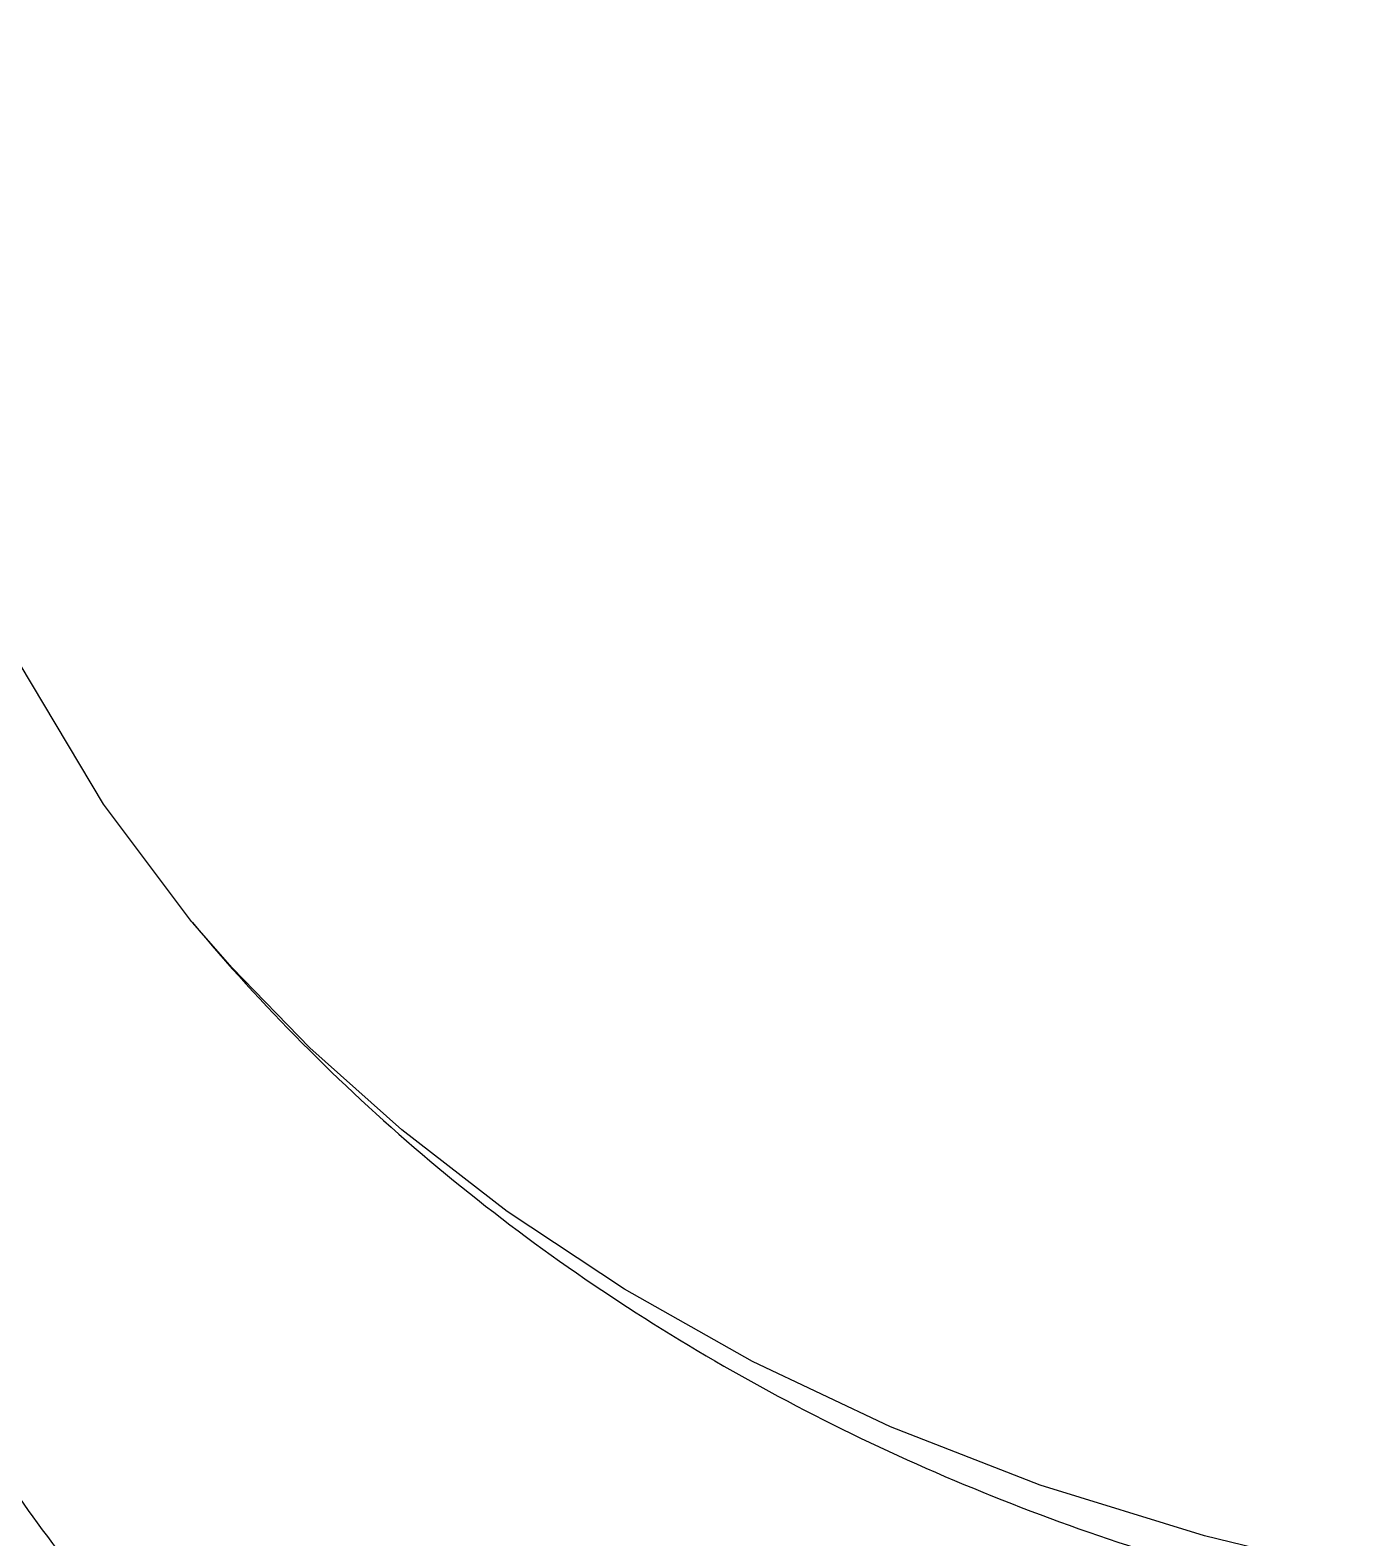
# Model space of a CAD drawing. Extents: x 7586 to 8180, y -5808 to -5388.
# Drawn here: x 8026.24 to 8048.14, y -5599.15 to -5574.36 of the extents above; entities that cross this region are included whole.
import ezdxf

# ---------------------------------------------------------------- set-up
doc = ezdxf.new("R2010")
doc.units = 0
doc.header["$LTSCALE"] = 7
doc.header["$MEASUREMENT"] = 0
doc.layers.add('08_ALL_FEATURES', color=7, linetype='CONTINUOUS')

msp = doc.modelspace()

# ---------------------------------------------------------------- linework, layer by layer
at = {"layer": '08_ALL_FEATURES', "color": 7, "linetype": 'Continuous'}
msp.add_line((8028.897, -5589.014), (8028.91, -5589.029), dxfattribs=at)
for points in [[(8028.898, -5589.014), (8027.451, -5587.086), (8026.079, -5584.79), (8024.971, -5582.387), (8024.163, -5580.031), (8023.647, -5577.898), (8023.372, -5576.153), (8023.274, -5575.045), (8023.25, -5574.36)], [(8048.136, -5599.744), (8045.55, -5599.117), (8042.849, -5598.284), (8040.385, -5597.325), (8038.118, -5596.25), (8036.013, -5595.061), (8034.084, -5593.78), (8032.353, -5592.442), (8030.84, -5591.091), (8029.562, -5589.777), (8028.91, -5589.029)]]:
    msp.add_lwpolyline(points, dxfattribs=at)
for points, knots in [([(8028.91, -5589.029), (8030.056, -5590.401), (8032.595, -5592.961), (8036.996, -5596.109), (8041.045, -5598.12), (8044.432, -5599.352), (8046.164, -5599.84), (8047.035, -5600.056)], [0, 0, 0, 0, 0.248787, 0.498808, 0.749773, 0.87519, 1, 1, 1, 1]), ([(8022.314, -5589.238), (8022.403, -5590.236), (8022.861, -5592.387), (8024.222, -5595.66), (8026.357, -5599.081), (8029.258, -5602.451), (8032.861, -5605.566), (8036.339, -5607.78), (8039.367, -5609.252), (8042.56, -5610.466), (8045.07, -5611.064), (8046.764, -5611.321)], [0, 0, 0, 0, 0.08572, 0.186607, 0.301904, 0.429269, 0.56568, 0.708045, 0.780585, 0.853458, 1, 1, 1, 1]), ([(8046.477, -5614.588), (8046.022, -5614.527), (8045.342, -5614.422), (8044.439, -5614.259), (8043.77, -5614.106), (8043.107, -5613.931), (8042.443, -5613.763), (8041.781, -5613.586), (8041.246, -5613.391), (8040.819, -5613.233), (8040.387, -5613.089), (8039.851, -5612.901), (8039.331, -5612.674), (8038.928, -5612.467), (8038.63, -5612.302), (8038.317, -5612.172), (8038.002, -5612.025), (8037.801, -5611.74), (8037.496, -5611.578), (8037.189, -5611.436), (8036.879, -5611.299), (8036.572, -5611.154), (8036.286, -5610.974), (8035.996, -5610.8), (8035.695, -5610.647), (8035.392, -5610.5), (8035.103, -5610.326), (8034.817, -5610.15), (8034.434, -5609.92), (8034.049, -5609.695), (8033.668, -5609.465), (8033.299, -5609.218), (8032.84, -5608.912), (8032.281, -5608.559), (8031.741, -5608.182), (8031.217, -5607.789), (8030.685, -5607.413), (8030.162, -5607.03), (8029.749, -5606.687), (8029.421, -5606.412), (8029.091, -5606.144), (8028.519, -5605.678), (8027.754, -5604.968), (8026.847, -5604.128), (8026.015, -5603.243), (8025.211, -5602.367), (8023.792, -5600.641), (8021.447, -5597.22), (8020.106, -5593.545), (8019.938, -5591.238)], [0, 0, 0, 0, 0.036726, 0.055067, 0.073377, 0.091671, 0.109956, 0.128215, 0.146433, 0.155536, 0.164642, 0.182833, 0.200985, 0.210026, 0.219066, 0.22823, 0.237237, 0.246267, 0.255308, 0.264383, 0.273428, 0.282466, 0.291485, 0.300499, 0.309505, 0.318495, 0.327465, 0.336426, 0.345371, 0.363219, 0.372116, 0.380994, 0.398707, 0.416346, 0.433897, 0.451368, 0.468754, 0.486036, 0.503205, 0.511754, 0.520279, 0.537238, 0.570772, 0.603772, 0.636167, 0.667924, 0.698952, 0.814847, 1, 1, 1, 1])]:
    msp.add_open_spline(points, degree=3, knots=knots, dxfattribs=at)

doc.saveas('drawing.dxf')
